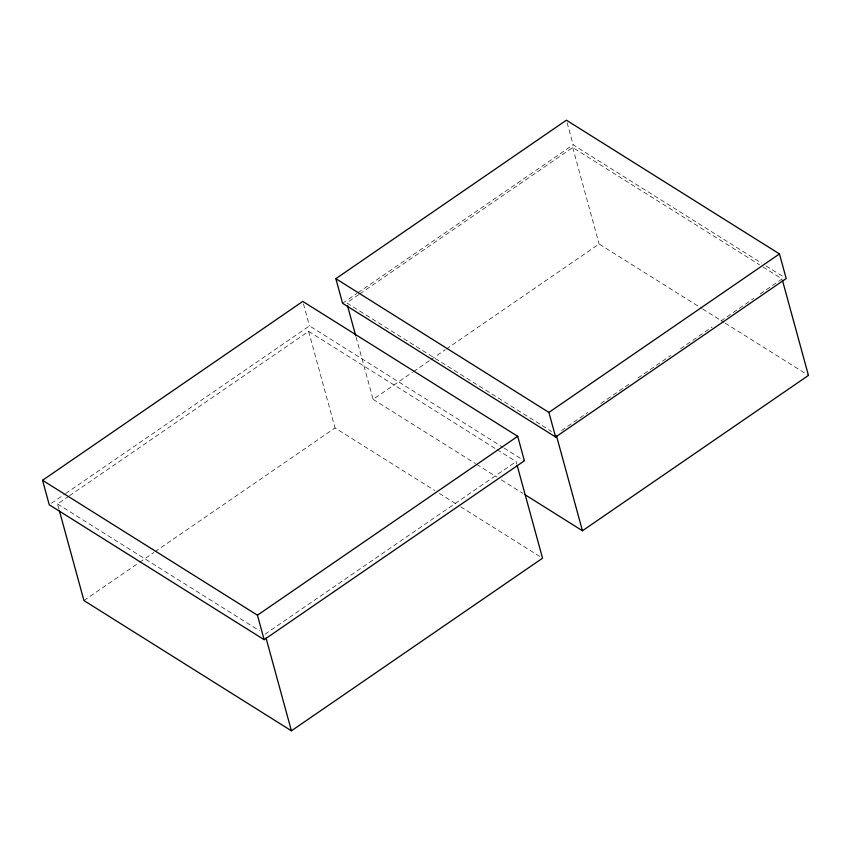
<?xml version="1.0" encoding="UTF-8"?>
<svg xmlns="http://www.w3.org/2000/svg" width="851" height="851" viewBox="0 0 851 851"><rect width="100%" height="100%" fill="white"/><g stroke="black" fill="none" stroke-linecap="round" stroke-linejoin="round"><path stroke-width="0.64" stroke-dasharray="4.25 3.19" d="M51.432 503.281L64.559 494.261M65.655 493.506L309.487 325.901L503.005 447.381M342.591 303.286L356.792 293.521M357.888 292.776L573.148 144.798L761.528 263.055M358.728 294.627L346.719 302.882L551.565 431.468M359.824 293.872L572.723 147.531L759.549 264.81M58.91 509.058L57.517 503.973L68.442 496.463M69.527 495.718L308.626 331.358L495.92 448.934M356.101 337.156L373.11 399.353L412.416 372.334M413.512 371.579L429.883 360.324M430.978 359.579L445.169 349.814M446.264 349.07L599.115 244.003L701.532 308.296M83.941 600.561L138.532 563.043M139.628 562.288L153.818 552.533M154.914 551.778L335.049 427.957L434.872 490.612M265.001 634.218L516.11 461.604L516.812 464.146M561.522 430.542L587.722 412.522M600.827 403.523L631.399 382.503M637.942 378.004L670.694 355.495M680.523 348.74L712.181 326.975M720.925 320.965L753.678 298.456M760.22 293.946L782.058 278.937L760.677 265.523M766.006 265.863L783.952 277.128M702.66 308.998L724.041 322.423M725.169 323.135L808.45 375.408M504.132 448.083L524.386 460.795M497.048 449.636L516.11 461.604M373.11 399.353L475.528 463.646M476.656 464.348L496.92 477.071M501.42 479.89L522.801 493.314M439.35 493.431L456.179 503.983M460.668 506.802L540.289 556.788M57.517 503.973L259.395 630.697M567.096 122.65L573.148 144.798M572.723 147.531L599.115 244.003M303.456 303.86L309.487 325.901M308.626 331.358L335.049 427.957"/><path stroke-width="1.28" d="M42.55 480.294L302.786 301.414L517.685 436.308L524.386 460.795L264.15 639.686L49.252 504.781L42.55 480.294L257.449 615.199L264.15 639.686M335.858 278.681L566.415 120.193L779.463 253.928L786.196 278.532L555.629 437.02L342.591 303.286L335.858 278.681L548.895 412.416L555.629 437.02M548.895 412.416L779.463 253.928M257.449 615.199L517.685 436.308M59.262 510.323L83.941 600.561L291.425 730.807L542.534 558.203L517.153 465.423M525.056 494.729L582.456 530.758L808.45 375.408L782.409 280.213M556.405 435.563L582.456 530.758M347.421 305.424L355.75 335.879M266.044 638.027L291.425 730.807"/></g></svg>
